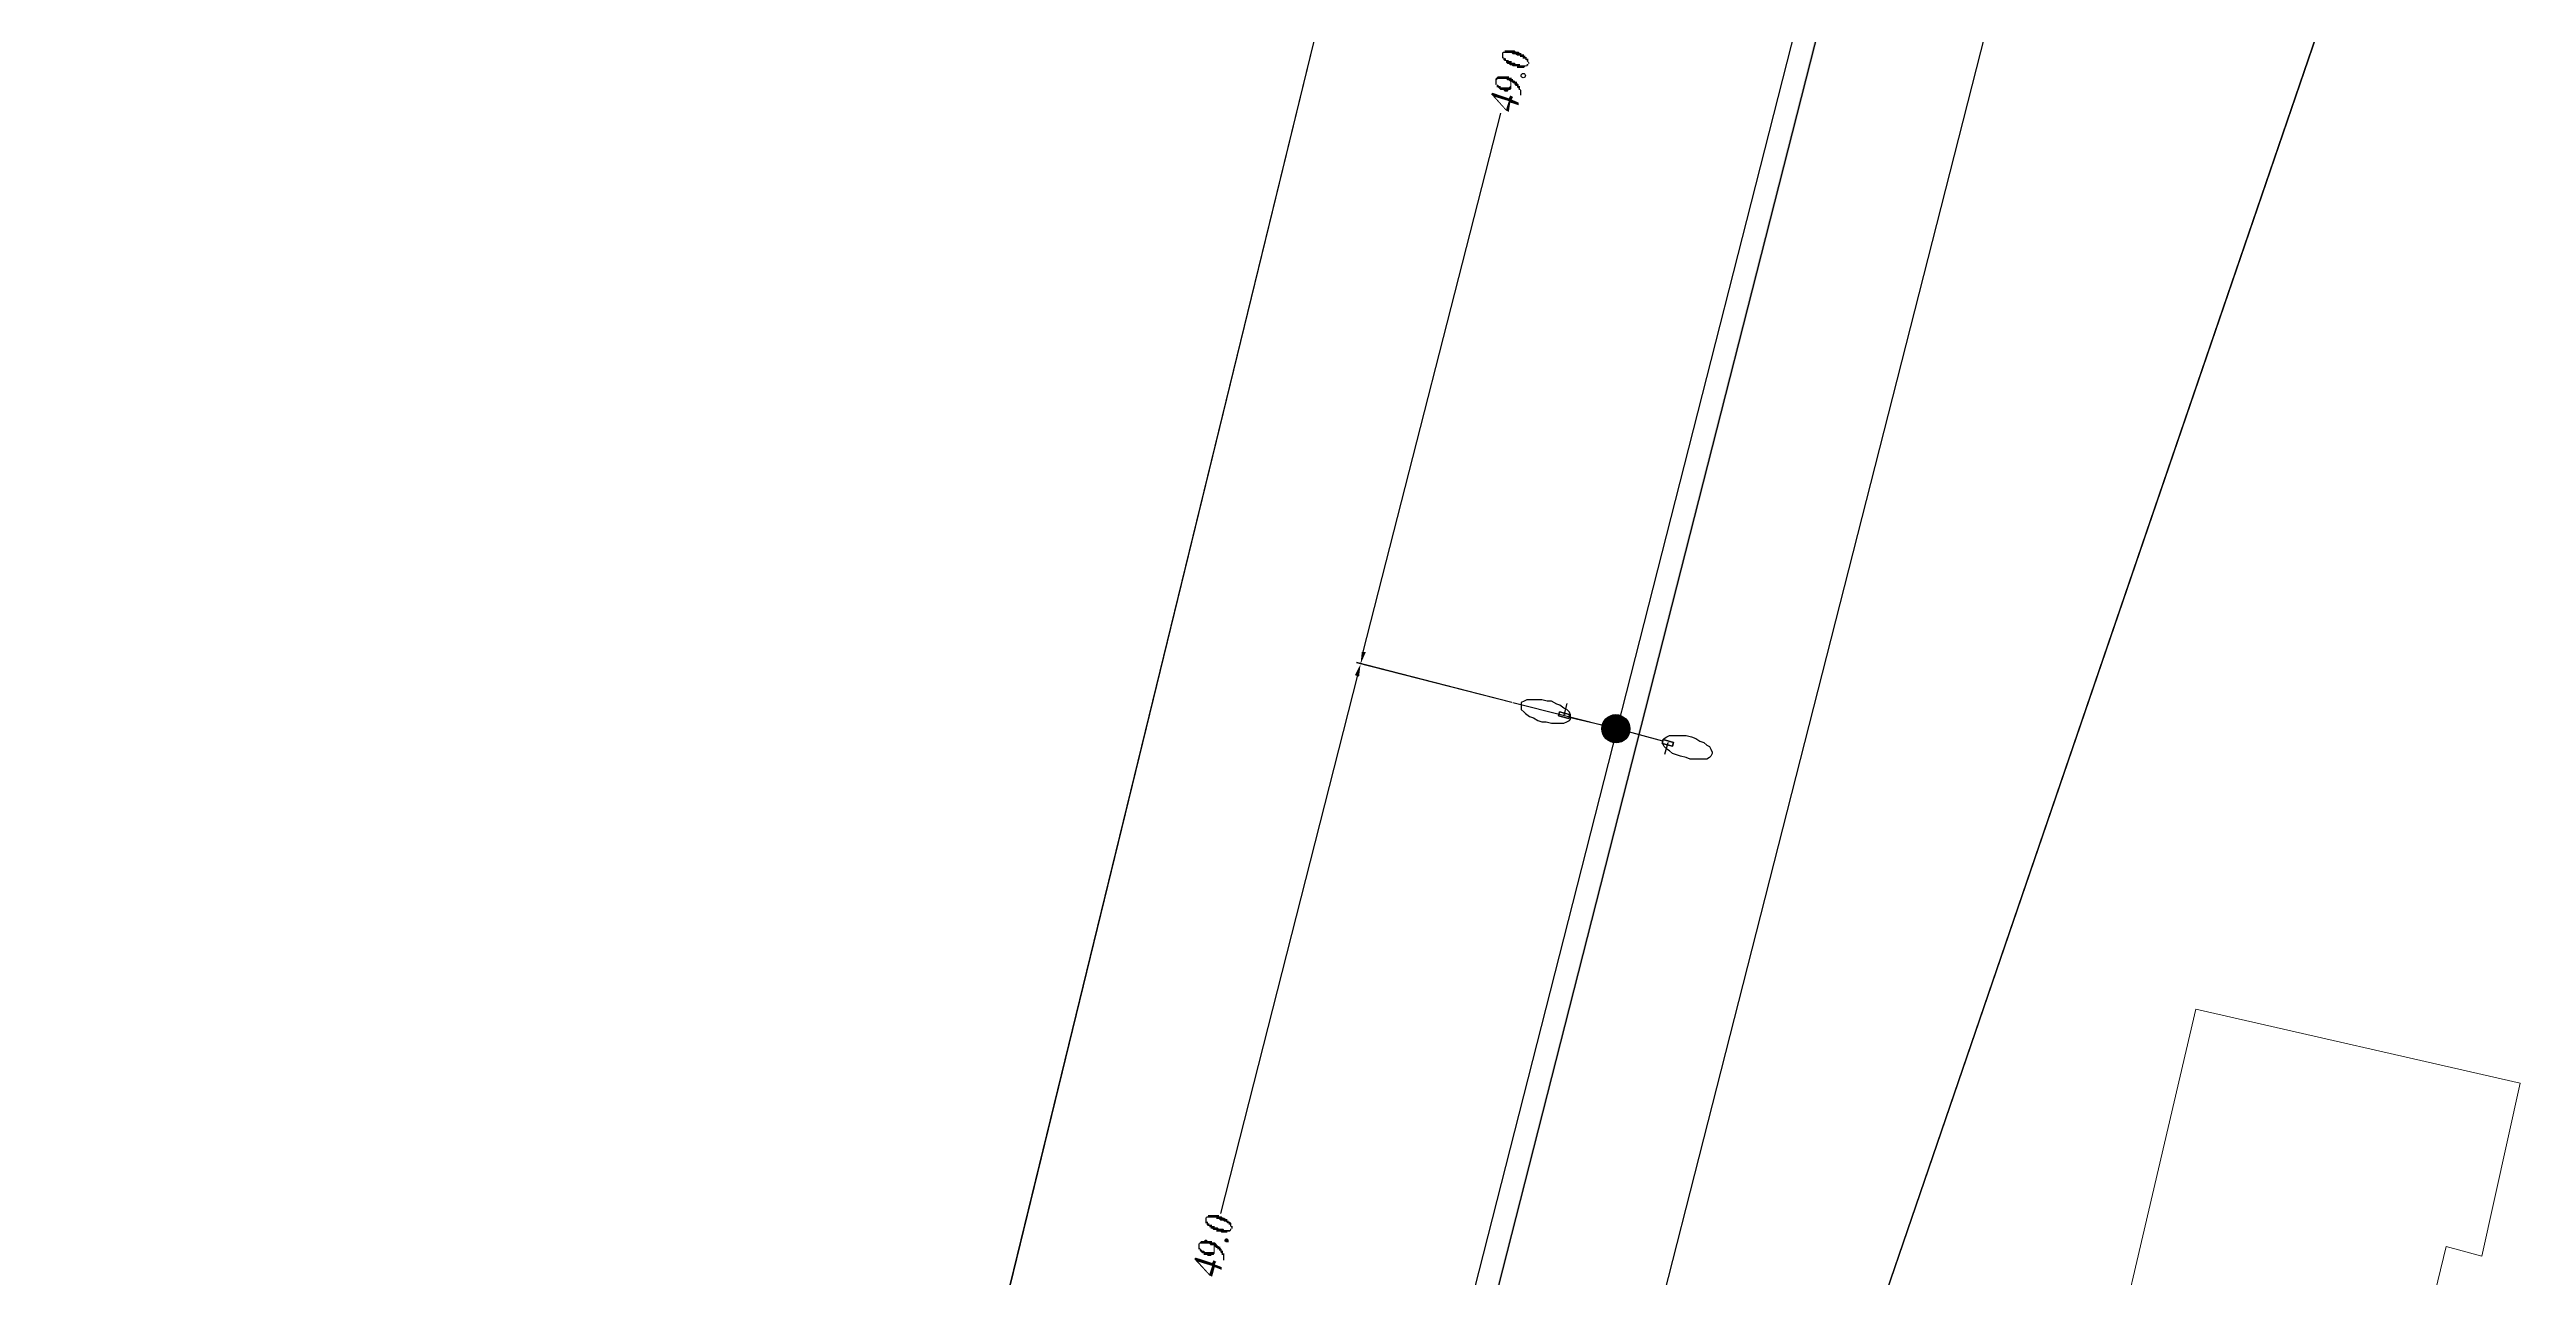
# Model space of a CAD drawing. Extents: x 243 to 885, y -99 to 1005.
# Drawn here: x 448.4 to 549.3, y 765.3 to 815.3 of the extents above; entities that cross this region are included whole.
import ezdxf

# ---------------------------------------------------------------- set-up
doc = ezdxf.new("R2010")
doc.units = 0
doc.header["$MEASUREMENT"] = 0
for name, color, linetype in [('DLXLUM01', 6, 'Continuous'), ('DLXLUMEX', 2, 'Continuous'), ('DLXSCENE', 7, 'Continuous'), ('PDF _Геометрия', 7, 'Continuous'), ('PDF _Сплошная заливка', 7, 'Continuous')]:
    doc.layers.add(name, color=color, linetype=linetype)

# ---------------------------------------------------------------- blocks, each defined once
blk = doc.blocks.new('*U32')
for p, q in [((-0.19, 0.14), (-0.23, -0.02)), ((-0.23, -0.02), (-0.19, 0.14)), ((-0.19, 0.14), (-0.23, -0.02)), ((-0.23, -0.02), (-0.19, 0.14)), ((0.23, 0.02), (-0.19, 0.14)), ((-0.19, 0.14), (-0.19, 0.14)), ((-0.19, 0.14), (0.23, 0.02)), ((0.23, 0.02), (-0.19, 0.14)), ((-0.19, 0.14), (-0.19, 0.14)), ((-0.19, 0.14), (0.23, 0.02)), ((0.19, -0.14), (0.23, 0.02)), ((0.23, 0.02), (0.19, -0.14)), ((0.19, -0.14), (0.23, 0.02)), ((0.23, 0.02), (0.19, -0.14)), ((0.23, 0.02), (0.23, 0.02)), ((0.23, 0.02), (0.23, 0.02)), ((-0.23, -0.02), (0.19, -0.14)), ((0.19, -0.14), (-0.23, -0.02)), ((-0.23, -0.02), (-0.23, -0.02)), ((-0.23, -0.02), (0.19, -0.14)), ((-0.23, -0.02), (-0.23, -0.02)), ((0.19, -0.14), (-0.23, -0.02)), ((0.19, -0.14), (0.19, -0.14)), ((0.19, -0.14), (0.19, -0.14))]:
    blk.add_line(p, q)
at = {"color": 1}
blk.add_line((0, 0), (-0.13, -0.48), dxfattribs=at)
at = {"layer": 'DLXLUMEX', "color": 7}
blk.add_text('1', height=0.1, dxfattribs=at).set_placement((0, 0))
blk = doc.blocks.new('*U42')
for p, q in [((-0.19, 0.14), (-0.23, -0.03)), ((-0.23, -0.03), (-0.19, 0.14)), ((-0.19, 0.14), (-0.23, -0.03)), ((-0.23, -0.03), (-0.19, 0.14)), ((0.23, 0.03), (-0.19, 0.14)), ((-0.19, 0.14), (-0.19, 0.14)), ((0.23, 0.03), (-0.19, 0.14)), ((-0.19, 0.14), (-0.19, 0.14)), ((-0.19, 0.14), (0.23, 0.03)), ((-0.19, 0.14), (0.23, 0.03)), ((0.19, -0.14), (0.23, 0.03)), ((0.23, 0.03), (0.19, -0.14)), ((0.19, -0.14), (0.23, 0.03)), ((0.23, 0.03), (0.19, -0.14)), ((0.23, 0.03), (0.23, 0.03)), ((0.23, 0.03), (0.23, 0.03)), ((-0.23, -0.03), (0.19, -0.14)), ((-0.23, -0.03), (0.19, -0.14)), ((0.19, -0.14), (-0.23, -0.03)), ((-0.23, -0.03), (-0.23, -0.03)), ((-0.23, -0.03), (-0.23, -0.03)), ((0.19, -0.14), (-0.23, -0.03)), ((0.19, -0.14), (0.19, -0.14)), ((0.19, -0.14), (0.19, -0.14))]:
    blk.add_line(p, q)
at = {"color": 1}
blk.add_line((0, 0), (0.13, 0.48), dxfattribs=at)
at = {"layer": 'DLXLUMEX', "color": 7}
blk.add_text('1', height=0.1, dxfattribs=at).set_placement((0, 0))
blk = doc.blocks.new('*U46')
for p, q in [((253.48, 1057.35), (178.89, 751.92)), ((202.13, 735.12), (308.35, 1045.59))]:
    blk.add_line(p, q)

msp = doc.modelspace()

# ---------------------------------------------------------------- hatches: boundary and pattern name
at = {"layer": 'PDF _Сплошная заливка', "linetype": 'ByBlock', "transparency": 33554559}
for points in [[(551.78, 938.93), (551.66, 938.99), (485.54, 679.24), (485.59, 679.18)], [(507.54, 815.13), (507.54, 815.08), (507.54, 815.02), (507.6, 815.13), (507.6, 815.19), (507.65, 815.19), (507.71, 815.19), (507.77, 815.19), (507.82, 815.19), (507.88, 815.19), (507.93, 815.19), (507.99, 815.13), (508.05, 815.13), (508.1, 815.13), (508.16, 815.08), (508.21, 815.08), (508.27, 815.08), (508.27, 815.02), (508.33, 815.02), (508.38, 815.02), (508.38, 814.96), (508.44, 814.96), (508.49, 814.96), (508.49, 814.91), (508.55, 814.91), (508.55, 814.85), (508.61, 814.8), (508.61, 814.74), (508.55, 814.63), (508.61, 814.69), (508.61, 814.74), (508.66, 814.74), (508.66, 814.8), (508.61, 814.85), (508.61, 814.91), (508.61, 814.96), (508.55, 814.96), (508.55, 815.02), (508.49, 815.02), (508.49, 815.08), (508.44, 815.08), (508.44, 815.13), (508.38, 815.13), (508.33, 815.13), (508.33, 815.19), (508.27, 815.19), (508.21, 815.25), (508.16, 815.25), (508.1, 815.25), (508.05, 815.3), (507.99, 815.3), (507.93, 815.3), (507.88, 815.3), (507.82, 815.3), (507.77, 815.3), (507.71, 815.3), (507.65, 815.3), (507.65, 815.25), (507.6, 815.25), (507.54, 815.19)], [(507.54, 815.02), (507.54, 814.97), (507.6, 814.97), (507.6, 814.91), (507.66, 814.86), (507.71, 814.86), (507.71, 814.8), (507.77, 814.74), (507.82, 814.74), (507.88, 814.69), (507.94, 814.69), (507.99, 814.64), (508.05, 814.64), (508.1, 814.64), (508.16, 814.64), (508.16, 814.58), (508.22, 814.58), (508.27, 814.58), (508.33, 814.58), (508.38, 814.58), (508.44, 814.58), (508.5, 814.64), (508.55, 814.64), (508.61, 814.74), (508.55, 814.74), (508.55, 814.69), (508.5, 814.69), (508.44, 814.69), (508.38, 814.69), (508.33, 814.69), (508.27, 814.69), (508.27, 814.74), (508.22, 814.74), (508.16, 814.74), (508.1, 814.74), (508.05, 814.8), (507.99, 814.8), (507.94, 814.8), (507.94, 814.86), (507.88, 814.86), (507.82, 814.86), (507.82, 814.91), (507.77, 814.91), (507.71, 814.91), (507.71, 814.97), (507.66, 814.97), (507.6, 815.02), (507.6, 815.08), (507.6, 815.14)], [(507.15, 813.57), (507.1, 813.51), (507.71, 812.84), (507.82, 812.79), (507.88, 813.17), (508.22, 813.06), (508.22, 813.17), (507.94, 813.29), (507.99, 813.4), (507.88, 813.46), (507.82, 813.34), (507.71, 812.89), (507.26, 813.4)], [(507.15, 813.57), (507.26, 813.4), (507.82, 813.23), (507.71, 812.89), (507.82, 813.34)], [(507.26, 813.9), (507.32, 813.9), (507.32, 813.84), (507.32, 813.79), (507.37, 813.79), (507.43, 813.73), (507.49, 813.68), (507.54, 813.68), (507.6, 813.68), (507.65, 813.62), (507.71, 813.62), (507.77, 813.62), (507.82, 813.68), (507.88, 813.84), (507.82, 813.79), (507.77, 813.79), (507.71, 813.79), (507.65, 813.79), (507.6, 813.79), (507.54, 813.79), (507.49, 813.79), (507.49, 813.84), (507.43, 813.84), (507.37, 813.9), (507.32, 813.9), (507.32, 813.96), (507.32, 814.01), (507.32, 814.07)], [(507.27, 814.07), (507.27, 814.02), (507.27, 813.96), (507.27, 813.91), (507.32, 814.07), (507.38, 814.13), (507.43, 814.13), (507.49, 814.13), (507.54, 814.13), (507.6, 814.13), (507.66, 814.13), (507.71, 814.13), (507.77, 814.07), (507.83, 814.07), (507.88, 814.02), (507.88, 813.96), (507.88, 813.91), (507.94, 814.02), (507.99, 813.96), (508.05, 813.96), (508.05, 813.91), (508.1, 813.85), (508.16, 813.85), (508.16, 813.79), (508.22, 813.74), (508.22, 813.68), (508.27, 813.68), (508.27, 813.63), (508.27, 813.57), (508.27, 813.52), (508.27, 813.46), (508.33, 813.46), (508.33, 813.52), (508.33, 813.57), (508.33, 813.63), (508.33, 813.68), (508.27, 813.74), (508.27, 813.79), (508.27, 813.85), (508.22, 813.85), (508.22, 813.91), (508.16, 813.96), (508.16, 814.02), (508.1, 814.02), (508.05, 814.07), (507.99, 814.07), (507.99, 814.13), (507.94, 814.13), (507.94, 814.19), (507.88, 814.19), (507.83, 814.19), (507.83, 814.24), (507.77, 814.24), (507.71, 814.24), (507.66, 814.24), (507.6, 814.24), (507.54, 814.24), (507.49, 814.24), (507.43, 814.24), (507.38, 814.24), (507.32, 814.19), (507.27, 814.13)], [(507.88, 813.9), (507.88, 813.85), (507.82, 813.68), (507.88, 813.68), (507.93, 813.73), (507.93, 813.79), (507.93, 813.85), (507.93, 813.9), (507.93, 813.96), (507.93, 814.01)], [(512.47, 787.14), (512.69, 787.37), (512.75, 787.65), (512.69, 787.93), (512.47, 788.15), (512.19, 788.21), (511.91, 788.15), (511.69, 787.93), (511.63, 787.65), (511.69, 787.37), (511.91, 787.14), (512.19, 787.09)], [(495.45, 767.66), (495.45, 767.55), (495.51, 767.66), (495.51, 767.71), (495.56, 767.71), (495.62, 767.71), (495.67, 767.71), (495.73, 767.71), (495.79, 767.71), (495.84, 767.71), (495.9, 767.71), (495.9, 767.66), (495.95, 767.66), (496.01, 767.66), (496.07, 767.6), (496.12, 767.6), (496.18, 767.6), (496.23, 767.55), (496.29, 767.55), (496.35, 767.49), (496.4, 767.49), (496.4, 767.43), (496.46, 767.43), (496.46, 767.38), (496.51, 767.32), (496.46, 767.15), (496.51, 767.21), (496.51, 767.27), (496.57, 767.27), (496.57, 767.32), (496.57, 767.38), (496.51, 767.38), (496.51, 767.43), (496.51, 767.49), (496.46, 767.55), (496.4, 767.55), (496.4, 767.6), (496.35, 767.6), (496.35, 767.66), (496.29, 767.66), (496.23, 767.71), (496.18, 767.71), (496.12, 767.77), (496.07, 767.77), (496.01, 767.77), (496.01, 767.83), (495.95, 767.83), (495.9, 767.83), (495.84, 767.83), (495.79, 767.83), (495.73, 767.83), (495.67, 767.83), (495.62, 767.83), (495.56, 767.83), (495.56, 767.77), (495.51, 767.77), (495.45, 767.71)], [(495.45, 767.55), (495.45, 767.49), (495.51, 767.49), (495.51, 767.43), (495.56, 767.38), (495.62, 767.38), (495.62, 767.32), (495.67, 767.32), (495.67, 767.27), (495.73, 767.27), (495.79, 767.21), (495.84, 767.21), (495.9, 767.21), (495.9, 767.15), (495.95, 767.15), (496.01, 767.15), (496.07, 767.15), (496.12, 767.1), (496.18, 767.1), (496.23, 767.1), (496.29, 767.1), (496.35, 767.1), (496.35, 767.15), (496.4, 767.15), (496.46, 767.15), (496.51, 767.32), (496.51, 767.27), (496.46, 767.27), (496.46, 767.21), (496.4, 767.21), (496.35, 767.21), (496.29, 767.21), (496.23, 767.21), (496.18, 767.27), (496.12, 767.27), (496.07, 767.27), (496.01, 767.27), (495.95, 767.32), (495.9, 767.32), (495.84, 767.32), (495.84, 767.38), (495.79, 767.38), (495.73, 767.38), (495.73, 767.43), (495.67, 767.43), (495.62, 767.43), (495.62, 767.49), (495.56, 767.49), (495.56, 767.55), (495.51, 767.55), (495.51, 767.6), (495.51, 767.66)], [(495.06, 766.09), (495, 766.03), (495.62, 765.36), (495.73, 765.31), (495.84, 765.7), (496.12, 765.59), (496.12, 765.7), (495.84, 765.81), (495.9, 765.92), (495.79, 765.98), (495.73, 765.87), (495.62, 765.42), (495.17, 765.92)], [(495.06, 766.09), (495.17, 765.92), (495.73, 765.75), (495.62, 765.42), (495.73, 765.87)], [(495.17, 766.59), (495.17, 766.48), (495.23, 766.59), (495.23, 766.65), (495.28, 766.65), (495.34, 766.65), (495.39, 766.65), (495.45, 766.65), (495.51, 766.65), (495.56, 766.65), (495.62, 766.65), (495.67, 766.59), (495.73, 766.59), (495.79, 766.59), (495.79, 766.54), (495.79, 766.48), (495.79, 766.43), (495.84, 766.54), (495.9, 766.48), (495.95, 766.48), (495.95, 766.43), (496.01, 766.43), (496.01, 766.37), (496.07, 766.37), (496.07, 766.31), (496.12, 766.26), (496.12, 766.2), (496.18, 766.2), (496.18, 766.15), (496.18, 766.09), (496.18, 766.03), (496.18, 765.98), (496.23, 765.98), (496.23, 766.03), (496.23, 766.09), (496.23, 766.15), (496.23, 766.2), (496.23, 766.26), (496.18, 766.26), (496.18, 766.31), (496.18, 766.37), (496.12, 766.37), (496.12, 766.43), (496.07, 766.48), (496.07, 766.54), (496.01, 766.54), (495.95, 766.59), (495.9, 766.65), (495.84, 766.71), (495.79, 766.71), (495.73, 766.71), (495.73, 766.76), (495.67, 766.76), (495.62, 766.76), (495.56, 766.76), (495.51, 766.82), (495.45, 766.82), (495.39, 766.76), (495.34, 766.76), (495.28, 766.76), (495.23, 766.71), (495.17, 766.65)], [(495.17, 766.48), (495.17, 766.43), (495.23, 766.43), (495.23, 766.37), (495.28, 766.31), (495.34, 766.26), (495.39, 766.26), (495.39, 766.2), (495.45, 766.2), (495.51, 766.2), (495.56, 766.15), (495.62, 766.15), (495.67, 766.15), (495.73, 766.2), (495.79, 766.37), (495.79, 766.31), (495.73, 766.31), (495.67, 766.31), (495.62, 766.31), (495.56, 766.31), (495.51, 766.31), (495.45, 766.31), (495.39, 766.37), (495.34, 766.37), (495.28, 766.43), (495.23, 766.48), (495.23, 766.54), (495.23, 766.59)], [(495.79, 766.43), (495.79, 766.37), (495.73, 766.2), (495.79, 766.2), (495.84, 766.26), (495.84, 766.31), (495.84, 766.37), (495.84, 766.43), (495.84, 766.48), (495.84, 766.54)], [(496.23, 766.82), (496.29, 766.87), (496.35, 766.87), (496.4, 766.82), (496.4, 766.76), (496.4, 766.71), (496.35, 766.71), (496.29, 766.71), (496.23, 766.76), (496.23, 766.82)]]:
    msp.add_hatch(color=256, dxfattribs=at).paths.add_polyline_path(points)
h = msp.add_hatch(color=256, dxfattribs=at)
h.paths.add_polyline_path([(502, 790.78), (501.83, 790.78), (501.78, 790.28)])
h.paths.add_polyline_path([(501.55, 789.83), (501.72, 789.77), (501.78, 790.28)])

# ---------------------------------------------------------------- linework, layer by layer
at = {"layer": 'PDF _Геометрия', "linetype": 'ByBlock', "lineweight": 25}
for points in [[(485.59, 679.24), (568.63, 1005.34)], [(575.46, 1005.34), (494.05, 685.73)], [(501.89, 790.78), (507.49, 812.74)], [(507.94, 788.71), (501.61, 790.34)], [(507.94, 788.71), (501.61, 790.33)], [(501.66, 789.83), (496.07, 767.88)], [(514.09, 787.14), (512.19, 787.65), (510.34, 788.09)]]:
    msp.add_lwpolyline(points, dxfattribs=at)
at = {"layer": 'PDF _Геометрия', "color": 3, "linetype": 'ByBlock', "lineweight": 25}
msp.add_lwpolyline([(545.06, 1000.69), (599.93, 988.93), (493.71, 678.46), (504.41, 641.45), (324.73, -66.34), (291.58, -56.65), (468.91, 649.57), (472.1, 649.57), (480.67, 670.74), (470.48, 695.26)], close=True, dxfattribs=at)
at = {"layer": 'PDF _Геометрия', "color": 1, "linetype": 'ByBlock', "lineweight": 25}
msp.add_lwpolyline([(488.06, 692.68), (562.81, 986.24)], dxfattribs=at)
at = {"layer": 'PDF _Геометрия', "color": 2, "linetype": 'ByBlock', "lineweight": 25}
msp.add_lwpolyline([(507.99, 788.71), (512.19, 787.65)], dxfattribs=at)
at = {"layer": 'PDF _Геометрия', "linetype": 'ByBlock', "lineweight": 25}
for points in [[(508.33, 788.6), (508.33, 788.43), (508.44, 788.32), (508.5, 788.26), (508.66, 788.15), (508.83, 788.09), (509, 787.98), (509.17, 787.93), (509.34, 787.93), (509.56, 787.87), (509.73, 787.87), (509.9, 787.87), (510.06, 787.87), (510.18, 787.93), (510.29, 787.98), (510.34, 788.04), (510.34, 788.15), (510.34, 788.21), (510.29, 788.32), (510.18, 788.43), (510.06, 788.49), (509.9, 788.6), (509.78, 788.65), (509.56, 788.77), (509.39, 788.77), (509.17, 788.82), (509, 788.82), (508.83, 788.82), (508.66, 788.82), (508.55, 788.82), (508.44, 788.77), (508.33, 788.71)], [(516.11, 786.64), (516.05, 786.53), (516, 786.47), (515.89, 786.41), (515.77, 786.41), (515.61, 786.41), (515.44, 786.41), (515.21, 786.41), (515.05, 786.47), (514.82, 786.53), (514.65, 786.58), (514.49, 786.64), (514.37, 786.75), (514.26, 786.81), (514.15, 786.92), (514.09, 787.03), (514.09, 787.09), (514.09, 787.2), (514.15, 787.25), (514.26, 787.31), (514.37, 787.37), (514.54, 787.37), (514.71, 787.37), (514.88, 787.37), (515.05, 787.37), (515.27, 787.31), (515.44, 787.25), (515.61, 787.14), (515.77, 787.09), (515.89, 786.97), (516, 786.92), (516.05, 786.81), (516.11, 786.69)]]:
    msp.add_lwpolyline(points, close=True, dxfattribs=at)
at = {"layer": 'PDF _Геометрия', "linetype": 'ByBlock', "lineweight": 18}
msp.add_lwpolyline([(525.41, 731.71), (535.82, 776.22), (549.03, 773.2), (547.47, 766.15), (546.01, 766.54), (543.99, 758.2)], dxfattribs=at)
msp.add_lwpolyline([(525.41, 731.71), (535.82, 776.22), (549.03, 773.2), (547.47, 766.15), (546.01, 766.54), (543.99, 758.2)], dxfattribs=at)
at = {"layer": 'PDF _Геометрия', "linetype": 'ByBlock', "lineweight": 25}
for centre, radius in [((508.41, 814.27), 0.0887), ((512.18, 787.65), 0.571), ((512.18, 787.65), 0.571), ((512.19, 787.63), 0.56)]:
    msp.add_circle(centre, radius, dxfattribs=at)

# ---------------------------------------------------------------- block references
at = {"layer": 'DLXLUM01'}
for name, p in [('*U42', (510.07, 788.2)), ('*U32', (514.3, 787.07))]:
    msp.add_blockref(name, p, dxfattribs=at)
at = {"layer": 'DLXSCENE'}
msp.add_blockref('*U46', (291.58, -56.66), dxfattribs=at)

doc.saveas('drawing.dxf')
